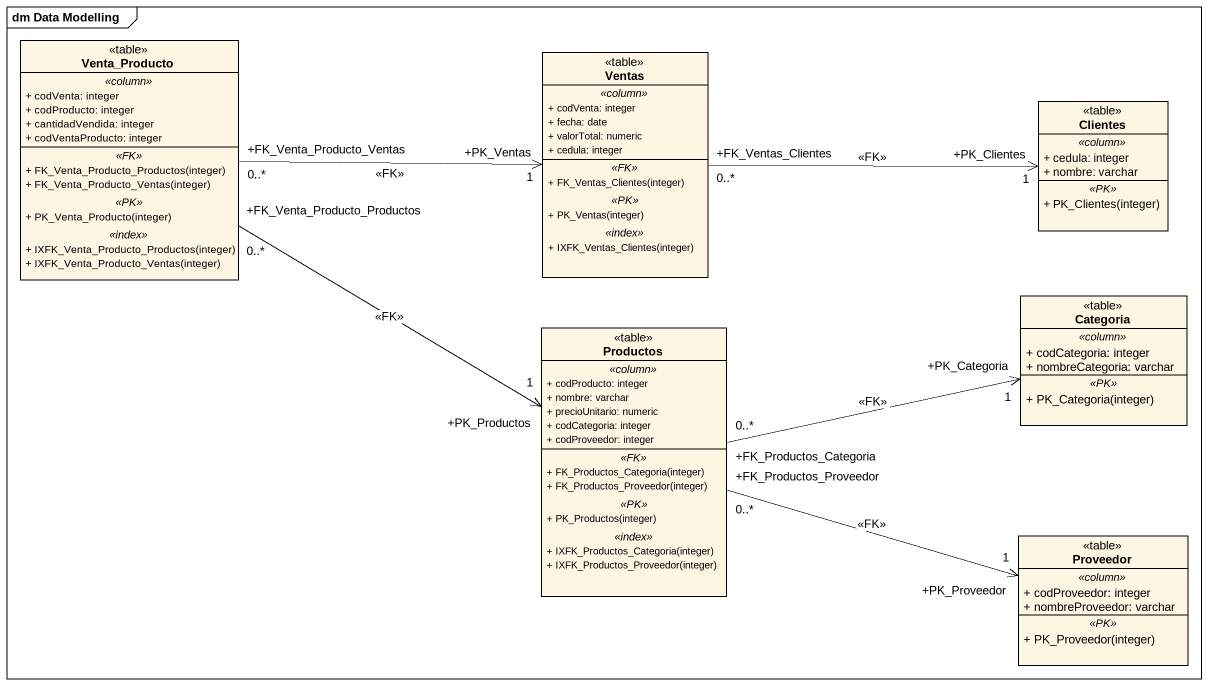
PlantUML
@startuml
mainframe dm Data Modelling
hide circle
hide empty members
skinparam classAttributeIconSize 0
class Venta_Producto <<table>> {
  .. <<column>> ..
  + codVenta: integer
  + codProducto: integer
  + cantidadVendida: integer
  + codVentaProducto: integer
  .. <<FK>> ..
  + FK_Venta_Producto_Productos(integer)
  + FK_Venta_Producto_Ventas(integer)
  .. <<PK>> ..
  + PK_Venta_Producto(integer)
  .. <<index>> ..
  + IXFK_Venta_Producto_Productos(integer)
  + IXFK_Venta_Producto_Ventas(integer)
}
class Ventas <<table>> {
  .. <<column>> ..
  + codVenta: integer
  + fecha: date
  + valorTotal: numeric
  + cedula: integer
  .. <<FK>> ..
  + FK_Ventas_Clientes(integer)
  .. <<PK>> ..
  + PK_Ventas(integer)
  .. <<index>> ..
  + IXFK_Ventas_Clientes(integer)
}
class Clientes <<table>> {
  .. <<column>> ..
  + cedula: integer
  + nombre: varchar
  .. <<PK>> ..
  + PK_Clientes(integer)
}
class Categoria <<table>> {
  .. <<column>> ..
  + codCategoria: integer
  + nombreCategoria: varchar
  .. <<PK>> ..
  + PK_Categoria(integer)
}
class Productos <<table>> {
  .. <<column>> ..
  + codProducto: integer
  + nombre: varchar
  + precioUnitario: numeric
  + codCategoria: integer
  + codProveedor: integer
  .. <<FK>> ..
  + FK_Productos_Categoria(integer)
  + FK_Productos_Proveedor(integer)
  .. <<PK>> ..
  + PK_Productos(integer)
  .. <<index>> ..
  + IXFK_Productos_Categoria(integer)
  + IXFK_Productos_Proveedor(integer)
}
class Proveedor <<table>> {
  .. <<column>> ..
  + codProveedor: integer
  + nombreProveedor: varchar
  .. <<PK>> ..
  + PK_Proveedor(integer)
}
Venta_Producto "+FK_Venta_Producto_Ventas\n0..*" -right-> "+PK_Ventas\n1" Ventas : <<FK>>
Venta_Producto "+FK_Venta_Producto_Productos\n0..*" -right-> "+PK_Productos\n1" Productos : <<FK>>
Ventas "+FK_Ventas_Clientes\n0..*" -right-> "+PK_Clientes\n1" Clientes : <<FK>>
Productos "+FK_Productos_Categoria\n0..*" -right-> "+PK_Categoria\n1" Categoria : <<FK>>
Productos "+FK_Productos_Proveedor\n0..*" -right-> "+PK_Proveedor\n1" Proveedor : <<FK>>
@enduml
